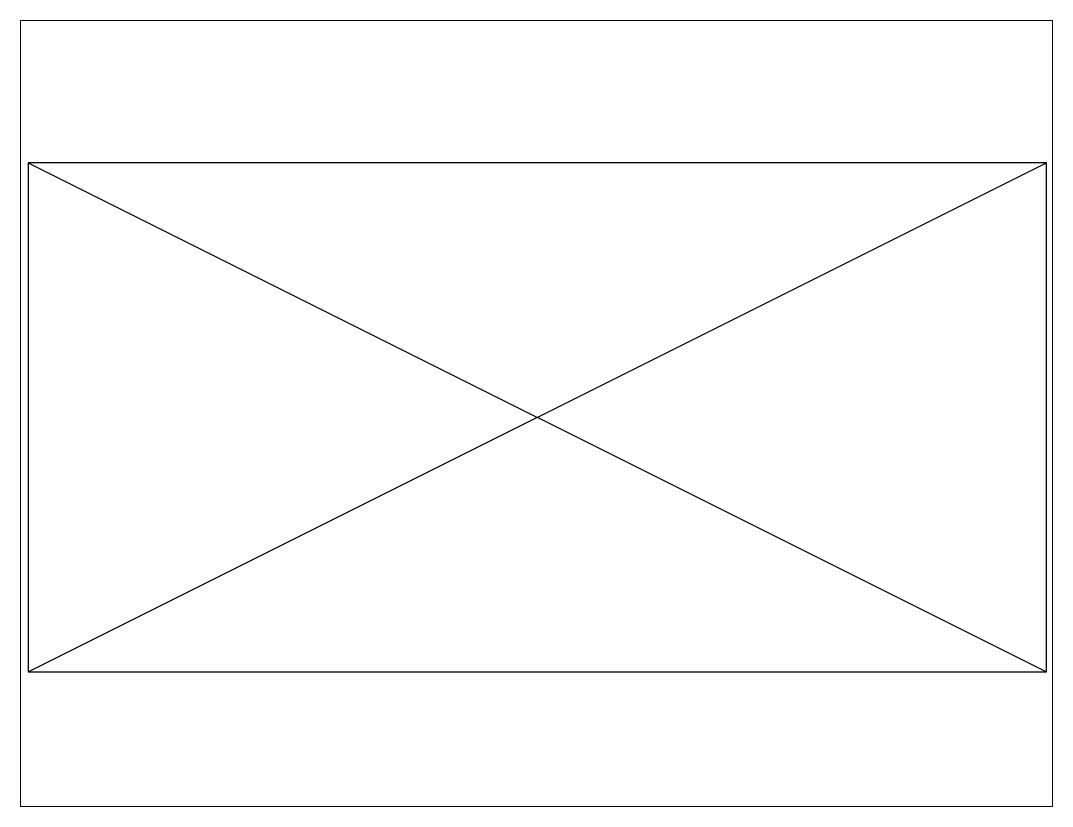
# Paper-space layout 'Layout1' of a CAD drawing. Header units: millimetres. Extents: x 1.05 to 9.45, y 0.8 to 7.2.
# The model-space entities are those that its viewports show. They can reach past a viewport. Long polylines and large blocks are cut down to what shows.
import ezdxf

# ---------------------------------------------------------------- set-up
doc = ezdxf.new("R2010")
doc.units = ezdxf.units.MM
doc.header["$MEASUREMENT"] = 0

msp = doc.modelspace()

# ---------------------------------------------------------------- linework, layer by layer
msp.add_line((60016.7, 336129.8), (61016.7, 335629.8))
at = {"color": 0, "linetype": 'ByBlock'}
for p, q in [((61016.7, 336129.8), (60016.7, 336129.8)), ((60016.7, 336129.8), (60016.7, 335629.8)), ((60016.7, 335629.8), (61016.7, 336129.8)), ((61016.7, 335629.8), (61016.7, 336129.8)), ((60016.7, 335629.8), (61016.7, 335629.8))]:
    msp.add_line(p, q, dxfattribs=at)

psp = doc.layouts.get("Layout1")

# ---------------------------------------------------------------- viewports
at = {"layer": '0'}
psp.add_viewport(center=(5.25, 4), size=(8.4, 6.4), view_center_point=(60515.8037, 335883.5804), view_height=771.873934, dxfattribs=at)

doc.saveas('drawing.dxf')
